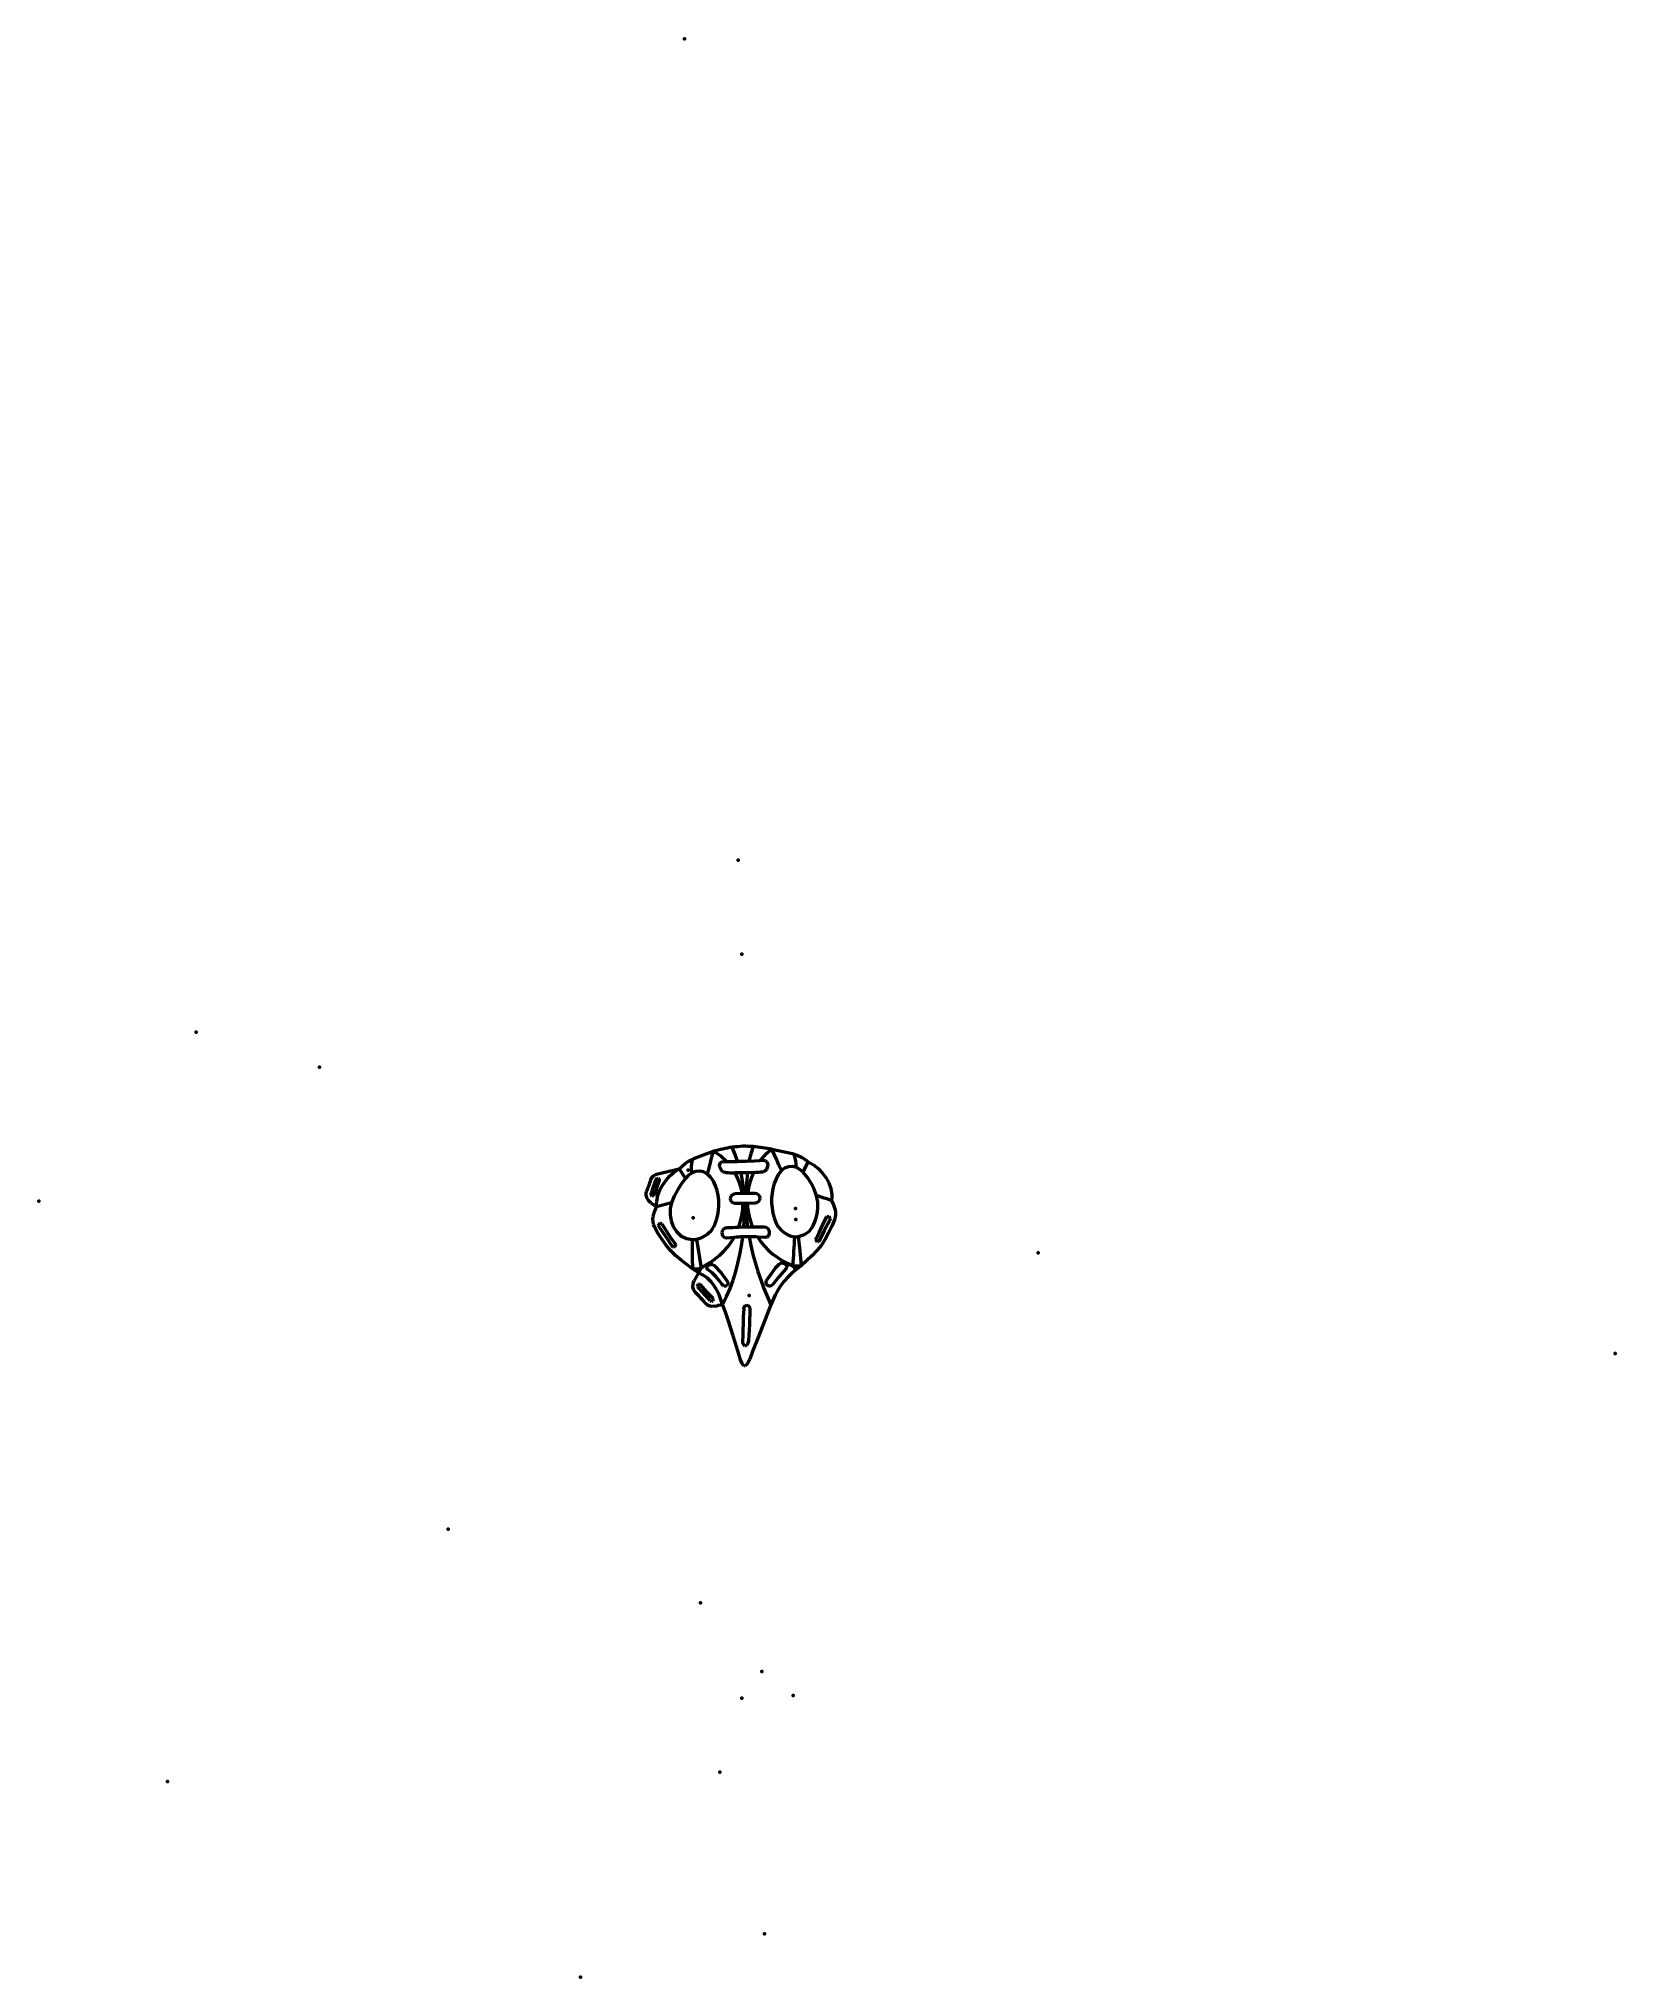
# Model space of a CAD drawing. Header units: inches. Extents: x -15.6 to 25.1, y -15.6 to 34.5.
import ezdxf

# ---------------------------------------------------------------- set-up
doc = ezdxf.new("R2010")
doc.units = ezdxf.units.IN
doc.header["$MEASUREMENT"] = 0
for name, color, linetype, lineweight in [('IV_ARC_CENTERS', 7, 'Continuous', 50), ('IV_FEATURE_PROFILES', 7, 'Continuous', 50), ('IV_INTERIOR_PROFILES', 7, 'Continuous', 50), ('IV_OUTER_PROFILE', 7, 'Continuous', 50)]:
    doc.layers.add(name, color=color, linetype=linetype, lineweight=lineweight)

msp = doc.modelspace()

# ---------------------------------------------------------------- linework, layer by layer
at = {"layer": 'IV_ARC_CENTERS'}
for p in [(1.029, 34.478), (2.417, 13.268), (2.513, 10.838), (-11.581, 8.823), (-8.397, 7.923), (1.127, 5.261), (-15.649, 4.464), (1.254, 4.026), (3.892, 4.267), (3.904, 3.985), (10.165, 3.125), (2.697, 2.028), (3.027, 1.18), (25.067, 0.526), (-5.079, -4.008), (1.445, -5.915), (3.03, -7.684), (2.507, -8.374), (3.836, -8.302), (1.937, -10.289), (-12.325, -10.528), (3.092, -14.462), (-1.661, -15.581)]:
    msp.add_point(p, dxfattribs=at)
at = {"layer": 'IV_FEATURE_PROFILES'}
for p, q in [((1.223, 5.538), (1.205, 5.363)), ((1.73, 5.605), (1.689, 5.458)), ((1.781, 5.748), (1.73, 5.605)), ((1.96, 5.631), (1.781, 5.748)), ((2.116, 5.484), (1.96, 5.631)), ((2.334, 5.668), (2.263, 5.853)), ((2.398, 5.481), (2.334, 5.668)), ((2.743, 5.68), (2.692, 5.489)), ((2.803, 5.868), (2.743, 5.68)), ((3.118, 5.667), (2.975, 5.508)), ((3.283, 5.803), (3.118, 5.667)), ((3.41, 5.527), (3.283, 5.803)), ((3.467, 5.386), (3.41, 5.527)), ((3.903, 5.503), (3.861, 5.674)), ((0.553, 5.002), (0.653, 5.114)), ((0.653, 5.114), (0.766, 5.213)), ((0.766, 5.213), (0.891, 5.297)), ((0.891, 5.297), (1.051, 5.045)), ((1.205, 5.363), (1.205, 5.275)), ((1.205, 5.275), (1.213, 5.187)), ((1.653, 5.31), (1.61, 5.164)), ((1.689, 5.458), (1.653, 5.31)), ((2.399, 5.067), (2.339, 5.193)), ((2.45, 4.936), (2.399, 5.067)), ((2.539, 4.93), (2.495, 5.193)), ((2.659, 5.196), (2.628, 4.932)), ((2.76, 5.074), (2.717, 4.941)), ((2.814, 5.203), (2.76, 5.074)), ((3.532, 5.248), (3.467, 5.386)), ((3.915, 5.416), (3.903, 5.503)), ((3.918, 5.328), (3.915, 5.416)), ((4.091, 5.208), (4.224, 5.474)), ((0.31, 4.463), (0.339, 4.61)), ((0.339, 4.61), (0.392, 4.75)), ((0.392, 4.75), (0.465, 4.881)), ((0.465, 4.881), (0.553, 5.002)), ((2.49, 4.802), (2.45, 4.936)), ((2.519, 4.664), (2.49, 4.802)), ((2.568, 4.665), (2.539, 4.93)), ((2.628, 4.932), (2.613, 4.666)), ((2.684, 4.806), (2.662, 4.668)), ((2.717, 4.941), (2.684, 4.806)), ((0.304, 4.388), (0.31, 4.463)), ((0.309, 4.313), (0.304, 4.388)), ((0.697, 4.42), (0.309, 4.313)), ((2.479, 3.94), (2.511, 4.092)), ((2.511, 4.092), (2.531, 4.246)), ((2.531, 4.246), (2.537, 4.401)), ((2.562, 3.796), (2.578, 4.099)), ((2.578, 4.099), (2.579, 4.402)), ((2.609, 4.403), (2.623, 4.1)), ((2.623, 4.1), (2.653, 3.798)), ((2.651, 4.404), (2.664, 4.249)), ((2.664, 4.249), (2.691, 4.097)), ((2.691, 4.097), (2.729, 3.946)), ((2.235, 3.4), (2.313, 3.526)), ((2.434, 3.791), (2.479, 3.94)), ((2.504, 3.311), (2.537, 3.538)), ((2.697, 3.54), (2.739, 3.313)), ((2.729, 3.946), (2.78, 3.8)), ((2.92, 3.534), (3.002, 3.41)), ((4.02, 3.173), (3.973, 3.547)), ((1.337, 3.476), (1.455, 2.731)), ((1.706, 2.887), (1.94, 3.07)), ((1.94, 3.07), (2.047, 3.172)), ((2.047, 3.172), (2.146, 3.282)), ((2.146, 3.282), (2.235, 3.4)), ((2.41, 2.863), (2.461, 3.086)), ((2.461, 3.086), (2.504, 3.311)), ((2.739, 3.313), (2.791, 3.087)), ((2.791, 3.087), (2.923, 2.644)), ((3.002, 3.41), (3.097, 3.295)), ((3.097, 3.295), (3.201, 3.189)), ((3.201, 3.189), (3.314, 3.092)), ((3.314, 3.092), (3.559, 2.923)), ((4.047, 2.797), (4.02, 3.173)), ((1.237, 2.713), (1.347, 2.716)), ((1.347, 2.716), (1.455, 2.731)), ((1.51, 2.547), (1.393, 2.609)), ((1.455, 2.731), (1.579, 2.813)), ((1.619, 2.472), (1.51, 2.547)), ((1.579, 2.813), (1.706, 2.887)), ((2.285, 2.422), (2.351, 2.642)), ((2.351, 2.642), (2.41, 2.863)), ((2.923, 2.644), (2.998, 2.425)), ((3.559, 2.923), (3.826, 2.79)), ((3.904, 2.683), (3.826, 2.79)), ((1.715, 2.381), (1.619, 2.472)), ((1.797, 2.277), (1.715, 2.381)), ((1.864, 2.164), (1.797, 2.277)), ((1.921, 2.045), (1.864, 2.164)), ((2.007, 1.795), (1.921, 2.045)), ((2.112, 1.998), (2.207, 2.207)), ((2.207, 2.207), (2.285, 2.422)), ((2.998, 2.425), (3.081, 2.209)), ((3.081, 2.209), (3.26, 1.782)), ((2.007, 1.795), (2.112, 1.998))]:
    msp.add_line(p, q, dxfattribs=at)
for centre, radius, start, end in [((-1.661, -15.581), 21.084, 72.0909, 73.1751), ((-15.649, 4.464), 19.547, 355.0871, 357.2982), ((10.165, 3.125), 8.938, 177.7826, 182.6417), ((2.697, 2.028), 1.427, 150.4526, 155.9606), ((3.892, 4.267), 1.479, 267.43, 276.0236)]:
    msp.add_arc(centre, radius, start, end, dxfattribs=at)
at = {"layer": 'IV_INTERIOR_PROFILES'}
for p, q in [((2.692, 5.489), (2.975, 5.508)), ((2.975, 5.508), (3.056, 5.517)), ((3.056, 5.517), (3.109, 5.511)), ((3.109, 5.511), (3.152, 5.48)), ((0.292, 5.021), (0.313, 5.047)), ((0.313, 5.047), (0.345, 5.052)), ((0.345, 5.052), (0.371, 5.031)), ((0.371, 5.031), (0.372, 4.998)), ((1.051, 5.045), (0.943, 4.9)), ((1.126, 5.123), (1.051, 5.045)), ((1.213, 5.187), (1.126, 5.123)), ((1.31, 5.228), (1.213, 5.187)), ((1.415, 5.239), (1.31, 5.228)), ((1.518, 5.215), (1.415, 5.239)), ((1.61, 5.164), (1.518, 5.215)), ((1.704, 5.078), (1.61, 5.164)), ((1.777, 4.973), (1.704, 5.078)), ((1.934, 5.389), (1.946, 5.441)), ((1.943, 5.336), (1.934, 5.389)), ((1.964, 5.287), (1.943, 5.336)), ((1.946, 5.441), (1.962, 5.462)), ((1.962, 5.462), (1.984, 5.477)), ((1.996, 5.244), (1.964, 5.287)), ((1.984, 5.477), (2.036, 5.488)), ((2.039, 5.212), (1.996, 5.244)), ((2.036, 5.488), (2.116, 5.484)), ((2.091, 5.199), (2.039, 5.212)), ((2.116, 5.484), (2.398, 5.481)), ((2.495, 5.193), (2.339, 5.193)), ((2.659, 5.196), (2.495, 5.193)), ((2.814, 5.203), (2.659, 5.196)), ((3.107, 5.239), (3.057, 5.222)), ((3.144, 5.277), (3.107, 5.239)), ((3.167, 5.326), (3.144, 5.277)), ((3.152, 5.48), (3.175, 5.432)), ((3.178, 5.378), (3.167, 5.326)), ((3.175, 5.432), (3.178, 5.378)), ((3.393, 5.034), (3.347, 4.914)), ((3.452, 5.148), (3.393, 5.034)), ((3.532, 5.248), (3.452, 5.148)), ((3.615, 5.312), (3.532, 5.248)), ((3.712, 5.349), (3.615, 5.312)), ((3.817, 5.354), (3.712, 5.349)), ((3.918, 5.328), (3.817, 5.354)), ((4.01, 5.276), (3.918, 5.328)), ((4.091, 5.208), (4.01, 5.276)), ((4.206, 5.073), (4.091, 5.208)), ((4.301, 4.925), (4.206, 5.073)), ((0.167, 4.615), (0.166, 4.649)), ((0.191, 4.592), (0.167, 4.615)), ((0.224, 4.595), (0.191, 4.592)), ((0.244, 4.622), (0.224, 4.595)), ((0.372, 4.998), (0.244, 4.622)), ((0.766, 4.587), (0.697, 4.42)), ((0.848, 4.747), (0.766, 4.587)), ((0.943, 4.9), (0.848, 4.747)), ((1.83, 4.857), (1.777, 4.973)), ((1.87, 4.736), (1.83, 4.857)), ((1.898, 4.612), (1.87, 4.736)), ((1.912, 4.485), (1.898, 4.612)), ((2.215, 4.524), (2.226, 4.572)), ((2.224, 4.475), (2.215, 4.524)), ((2.226, 4.572), (2.252, 4.614)), ((2.252, 4.614), (2.291, 4.645)), ((2.291, 4.645), (2.338, 4.658)), ((2.338, 4.658), (2.519, 4.664)), ((2.519, 4.664), (2.568, 4.665)), ((2.568, 4.665), (2.613, 4.666)), ((2.613, 4.666), (2.662, 4.668)), ((2.662, 4.668), (2.844, 4.67)), ((2.844, 4.67), (2.893, 4.66)), ((2.893, 4.66), (2.934, 4.631)), ((2.934, 4.631), (2.962, 4.59)), ((2.962, 4.59), (2.973, 4.542)), ((2.973, 4.542), (2.965, 4.492)), ((3.29, 4.664), (3.278, 4.536)), ((3.278, 4.536), (3.278, 4.408)), ((3.313, 4.79), (3.29, 4.664)), ((3.347, 4.914), (3.313, 4.79)), ((4.38, 4.766), (4.301, 4.925)), ((4.442, 4.601), (4.38, 4.766)), ((4.474, 4.443), (4.442, 4.601)), ((0.66, 4.267), (0.659, 4.11)), ((0.659, 4.11), (0.688, 3.956)), ((0.697, 4.42), (0.66, 4.267)), ((1.857, 3.98), (1.886, 4.104)), ((1.886, 4.104), (1.905, 4.23)), ((1.905, 4.23), (1.913, 4.357)), ((1.913, 4.357), (1.912, 4.485)), ((2.25, 4.433), (2.224, 4.475)), ((2.291, 4.405), (2.25, 4.433)), ((2.34, 4.396), (2.291, 4.405)), ((2.537, 4.401), (2.34, 4.396)), ((2.579, 4.402), (2.537, 4.401)), ((2.609, 4.403), (2.579, 4.402)), ((2.651, 4.404), (2.609, 4.403)), ((2.85, 4.409), (2.651, 4.404)), ((2.898, 4.421), (2.85, 4.409)), ((2.939, 4.45), (2.898, 4.421)), ((2.965, 4.492), (2.939, 4.45)), ((3.278, 4.408), (3.289, 4.28)), ((3.289, 4.28), (3.31, 4.153)), ((3.31, 4.153), (3.341, 4.029)), ((3.341, 4.029), (3.385, 3.908)), ((4.412, 3.968), (4.452, 4.124)), ((4.452, 4.124), (4.476, 4.283)), ((4.476, 4.283), (4.474, 4.443)), ((4.566, 3.781), (4.698, 4.046)), ((4.698, 4.046), (4.713, 4.061)), ((4.713, 4.061), (4.734, 4.066)), ((4.734, 4.066), (4.755, 4.061)), ((4.755, 4.061), (4.772, 4.049)), ((4.772, 4.049), (4.788, 4.01)), ((4.788, 4.01), (4.779, 3.969)), ((0.36, 3.836), (0.373, 3.875)), ((0.374, 3.797), (0.36, 3.836)), ((0.373, 3.875), (0.389, 3.888)), ((0.549, 3.55), (0.374, 3.797)), ((0.389, 3.888), (0.41, 3.893)), ((0.41, 3.893), (0.43, 3.887)), ((0.43, 3.887), (0.445, 3.872)), ((0.445, 3.872), (0.604, 3.618)), ((0.714, 3.296), (0.549, 3.55)), ((0.604, 3.618), (0.684, 3.492)), ((0.688, 3.956), (0.74, 3.807)), ((0.74, 3.807), (0.822, 3.673)), ((0.822, 3.673), (0.937, 3.566)), ((0.937, 3.566), (1.079, 3.498)), ((1.337, 3.476), (1.46, 3.51)), ((1.46, 3.51), (1.572, 3.57)), ((1.572, 3.57), (1.624, 3.607)), ((1.624, 3.607), (1.67, 3.651)), ((1.67, 3.651), (1.714, 3.697)), ((1.714, 3.697), (1.752, 3.748)), ((1.752, 3.748), (1.786, 3.802)), ((1.786, 3.802), (1.813, 3.86)), ((1.813, 3.86), (1.857, 3.98)), ((2, 3.641), (2.01, 3.69)), ((2.006, 3.591), (2, 3.641)), ((2.028, 3.546), (2.006, 3.591)), ((2.01, 3.69), (2.034, 3.734)), ((2.068, 3.516), (2.028, 3.546)), ((2.034, 3.734), (2.073, 3.766)), ((2.118, 3.509), (2.068, 3.516)), ((2.073, 3.766), (2.121, 3.779)), ((2.313, 3.526), (2.118, 3.509)), ((2.434, 3.791), (2.562, 3.796)), ((2.697, 3.54), (2.537, 3.538)), ((2.562, 3.796), (2.653, 3.798)), ((2.653, 3.798), (2.78, 3.8)), ((2.78, 3.8), (3.09, 3.8)), ((3.112, 3.524), (2.92, 3.534)), ((3.09, 3.8), (3.139, 3.789)), ((3.161, 3.534), (3.112, 3.524)), ((3.139, 3.789), (3.178, 3.757)), ((3.197, 3.568), (3.161, 3.534)), ((3.178, 3.757), (3.203, 3.714)), ((3.215, 3.615), (3.197, 3.568)), ((3.203, 3.714), (3.216, 3.665)), ((3.216, 3.665), (3.215, 3.615)), ((3.385, 3.908), (3.448, 3.796)), ((3.448, 3.796), (3.532, 3.7)), ((3.532, 3.7), (3.634, 3.622)), ((3.634, 3.622), (3.749, 3.567)), ((3.749, 3.567), (3.876, 3.543)), ((3.973, 3.547), (4.126, 3.596)), ((4.126, 3.596), (4.257, 3.689)), ((4.257, 3.689), (4.35, 3.82)), ((4.35, 3.82), (4.412, 3.968)), ((4.425, 3.473), (4.435, 3.515)), ((4.435, 3.515), (4.506, 3.645)), ((4.506, 3.645), (4.566, 3.781)), ((4.636, 3.706), (4.506, 3.435)), ((4.779, 3.969), (4.636, 3.706)), ((0.684, 3.492), (0.777, 3.375)), ((0.729, 3.281), (0.714, 3.296)), ((0.749, 3.275), (0.729, 3.281)), ((0.77, 3.28), (0.749, 3.275)), ((0.785, 3.295), (0.77, 3.28)), ((0.777, 3.375), (0.793, 3.336)), ((0.793, 3.336), (0.785, 3.295)), ((1.079, 3.498), (1.234, 3.47)), ((4.436, 3.432), (4.425, 3.473)), ((4.452, 3.417), (4.436, 3.432)), ((4.473, 3.411), (4.452, 3.417)), ((4.493, 3.419), (4.473, 3.411)), ((4.506, 3.435), (4.493, 3.419)), ((1.607, 2.757), (1.626, 2.789)), ((1.609, 2.721), (1.607, 2.757)), ((1.632, 2.693), (1.609, 2.721)), ((1.626, 2.789), (1.656, 2.811)), ((1.739, 2.611), (1.632, 2.693)), ((1.656, 2.811), (1.69, 2.824)), ((1.69, 2.824), (1.727, 2.829)), ((1.727, 2.829), (1.763, 2.822)), ((1.836, 2.518), (1.739, 2.611)), ((1.763, 2.822), (1.794, 2.803)), ((1.794, 2.803), (1.973, 2.608)), ((1.924, 2.415), (1.836, 2.518)), ((1.973, 2.608), (2.134, 2.398)), ((3.149, 2.41), (3.301, 2.63)), ((3.301, 2.63), (3.383, 2.735)), ((3.47, 2.518), (3.301, 2.303)), ((3.383, 2.735), (3.472, 2.835)), ((3.652, 2.721), (3.47, 2.518)), ((3.472, 2.835), (3.505, 2.856)), ((3.505, 2.856), (3.543, 2.864)), ((3.543, 2.864), (3.581, 2.861)), ((3.581, 2.861), (3.618, 2.848)), ((3.618, 2.848), (3.65, 2.826)), ((3.65, 2.826), (3.671, 2.793)), ((3.672, 2.754), (3.652, 2.721)), ((3.671, 2.793), (3.672, 2.754)), ((1.367, 2.262), (1.372, 2.3)), ((1.383, 2.229), (1.367, 2.262)), ((1.372, 2.3), (1.384, 2.314)), ((1.384, 2.314), (1.401, 2.322)), ((1.401, 2.322), (1.42, 2.318)), ((1.42, 2.318), (1.435, 2.307)), ((1.435, 2.307), (1.589, 2.131)), ((1.589, 2.131), (1.748, 1.96)), ((2.001, 2.305), (1.924, 2.415)), ((2.024, 2.28), (2.001, 2.305)), ((2.054, 2.265), (2.024, 2.28)), ((2.087, 2.264), (2.054, 2.265)), ((2.118, 2.278), (2.087, 2.264)), ((2.14, 2.303), (2.118, 2.278)), ((2.134, 2.398), (2.149, 2.368)), ((2.151, 2.335), (2.14, 2.303)), ((2.149, 2.368), (2.151, 2.335)), ((3.136, 2.376), (3.149, 2.41)), ((3.136, 2.34), (3.136, 2.376)), ((3.149, 2.307), (3.136, 2.34)), ((3.173, 2.28), (3.149, 2.307)), ((3.206, 2.265), (3.173, 2.28)), ((3.242, 2.265), (3.206, 2.265)), ((3.275, 2.279), (3.242, 2.265)), ((3.301, 2.303), (3.275, 2.279)), ((1.728, 1.871), (1.695, 1.89)), ((1.747, 1.874), (1.728, 1.871)), ((1.762, 1.888), (1.747, 1.874)), ((1.748, 1.96), (1.766, 1.926)), ((1.766, 1.926), (1.762, 1.888)), ((2.558, 1.679), (2.565, 1.712)), ((2.565, 1.712), (2.58, 1.741)), ((2.58, 1.741), (2.605, 1.763)), ((2.605, 1.763), (2.637, 1.773)), ((2.637, 1.773), (2.669, 1.767)), ((2.669, 1.767), (2.695, 1.746)), ((2.695, 1.746), (2.71, 1.717)), ((2.715, 1.684), (2.706, 1.274)), ((2.71, 1.717), (2.715, 1.684)), ((2.706, 1.274), (2.681, 0.865)), ((2.534, 0.818), (2.531, 0.861)), ((2.546, 0.777), (2.534, 0.818)), ((2.567, 0.739), (2.546, 0.777)), ((2.583, 0.726), (2.567, 0.739)), ((2.604, 0.722), (2.583, 0.726)), ((2.624, 0.729), (2.604, 0.722)), ((2.64, 0.744), (2.624, 0.729)), ((2.662, 0.781), (2.64, 0.744)), ((2.681, 0.865), (2.662, 0.781))]:
    msp.add_line(p, q, dxfattribs=at)
for centre, radius, start, end in [((-11.581, 8.823), 12.467, 340.4366, 342.2433), ((2.417, 13.268), 8.076, 267.6862, 269.4482), ((3.092, -14.462), 19.955, 91.1483, 91.9931), ((2.513, 10.838), 5.643, 273.0632, 275.5308), ((1.029, 34.478), 30.719, 272.0374, 272.6215), ((3.03, -7.684), 11.233, 92.5114, 93.6588), ((2.507, -8.374), 11.916, 88.0131, 89.087), ((3.904, 3.985), 0.443, 266.292, 278.9776), ((1.254, 4.026), 0.556, 267.9987, 278.5746), ((-5.079, -4.008), 8.981, 41.0469, 43.984), ((25.067, 0.526), 22.539, 177.0687, 179.1485)]:
    msp.add_arc(centre, radius, start, end, dxfattribs=at)
at = {"layer": 'IV_OUTER_PROFILE'}
for p, q in [((1.132, 5.49), (1.223, 5.538)), ((1.223, 5.538), (1.267, 5.558)), ((1.267, 5.558), (1.523, 5.657)), ((1.523, 5.657), (1.781, 5.748)), ((3.283, 5.803), (3.814, 5.687)), ((3.814, 5.687), (3.861, 5.674)), ((3.861, 5.674), (3.959, 5.638)), ((3.959, 5.638), (4.053, 5.594)), ((4.053, 5.594), (4.141, 5.538)), ((4.141, 5.538), (4.224, 5.474)), ((0.161, 5.015), (0.188, 5.07)), ((0.188, 5.07), (0.23, 5.116)), ((0.23, 5.116), (0.282, 5.15)), ((0.282, 5.15), (0.34, 5.17)), ((0.34, 5.17), (0.891, 5.297)), ((0.891, 5.297), (1.045, 5.434)), ((1.045, 5.434), (1.132, 5.49)), ((4.224, 5.474), (4.36, 5.4)), ((4.36, 5.4), (4.481, 5.304)), ((4.481, 5.304), (4.587, 5.192)), ((4.587, 5.192), (4.679, 5.068)), ((4.679, 5.068), (4.754, 4.933)), ((0.04, 4.668), (0.05, 4.708)), ((0.04, 4.627), (0.04, 4.668)), ((0.06, 4.548), (0.04, 4.627)), ((0.102, 4.478), (0.06, 4.548)), ((4.754, 4.933), (4.806, 4.788)), ((4.806, 4.788), (4.831, 4.635)), ((4.832, 4.558), (4.822, 4.481)), ((4.831, 4.635), (4.832, 4.558)), ((0.162, 4.421), (0.102, 4.478)), ((0.162, 4.421), (0.309, 4.313)), ((0.212, 3.994), (0.219, 4.061)), ((0.219, 4.061), (0.258, 4.189)), ((0.258, 4.189), (0.309, 4.313)), ((4.822, 4.481), (4.876, 4.362)), ((4.876, 4.362), (4.918, 4.239)), ((4.917, 4.045), (4.899, 3.982)), ((4.926, 4.109), (4.917, 4.045)), ((4.918, 4.239), (4.927, 4.174)), ((4.927, 4.174), (4.926, 4.109)), ((0.216, 3.927), (0.212, 3.994)), ((0.229, 3.861), (0.216, 3.927)), ((0.252, 3.799), (0.229, 3.861)), ((0.34, 3.635), (0.252, 3.799)), ((0.441, 3.479), (0.34, 3.635)), ((4.749, 3.644), (4.661, 3.482)), ((4.83, 3.811), (4.749, 3.644)), ((4.899, 3.982), (4.83, 3.811)), ((0.549, 3.329), (0.441, 3.479)), ((0.665, 3.184), (0.549, 3.329)), ((0.8, 3.057), (0.665, 3.184)), ((0.943, 2.938), (0.8, 3.057)), ((4.317, 3.05), (4.047, 2.797)), ((4.445, 3.183), (4.317, 3.05)), ((4.564, 3.324), (4.445, 3.183)), ((4.661, 3.482), (4.564, 3.324)), ((1.237, 2.713), (0.943, 2.938)), ((1.393, 2.609), (1.237, 2.713)), ((1.393, 2.609), (1.28, 2.412)), ((3.796, 2.593), (3.696, 2.495)), ((3.904, 2.683), (3.796, 2.593)), ((4.047, 2.797), (3.904, 2.683)), ((1.243, 2.258), (1.25, 2.338)), ((1.261, 2.181), (1.243, 2.258)), ((1.25, 2.338), (1.28, 2.412)), ((1.305, 2.114), (1.261, 2.181)), ((3.371, 2.04), (3.26, 1.782)), ((3.437, 2.164), (3.371, 2.04)), ((3.515, 2.28), (3.437, 2.164)), ((3.602, 2.39), (3.515, 2.28)), ((3.696, 2.495), (3.602, 2.39)), ((1.624, 1.776), (1.574, 1.817)), ((1.683, 1.752), (1.624, 1.776)), ((1.747, 1.744), (1.683, 1.752)), ((1.81, 1.751), (1.747, 1.744)), ((2.086, 1.595), (2.007, 1.795)), ((2.155, 1.391), (2.086, 1.595)), ((3.26, 1.782), (2.945, 0.983)), ((2.283, 0.982), (2.155, 1.391)), ((2.412, 0.572), (2.283, 0.982)), ((2.476, 0.367), (2.412, 0.572)), ((2.789, 0.582), (2.713, 0.382)), ((2.945, 0.983), (2.789, 0.582)), ((2.518, 0.268), (2.476, 0.367)), ((2.547, 0.223), (2.518, 0.268)), ((2.569, 0.208), (2.547, 0.223)), ((2.596, 0.207), (2.569, 0.208)), ((2.637, 0.239), (2.596, 0.207)), ((2.665, 0.285), (2.637, 0.239)), ((2.713, 0.382), (2.665, 0.285))]:
    msp.add_line(p, q, dxfattribs=at)
for centre, radius, start, end in [((3.027, 1.18), 4.735, 99.2903, 105.2585), ((3.836, -8.302), 14.242, 95.2499, 96.3408), ((1.937, -10.289), 16.18, 86.9336, 87.8915), ((1.445, -5.915), 11.861, 81.0877, 83.4289), ((-8.397, 7.923), 9.039, 339.1593, 341.2288), ((-12.325, -10.528), 18.59, 41.6088, 42.8451), ((1.127, 5.261), 3.576, 281.0208, 284.2538)]:
    msp.add_arc(centre, radius, start, end, dxfattribs=at)

doc.saveas('drawing.dxf')
